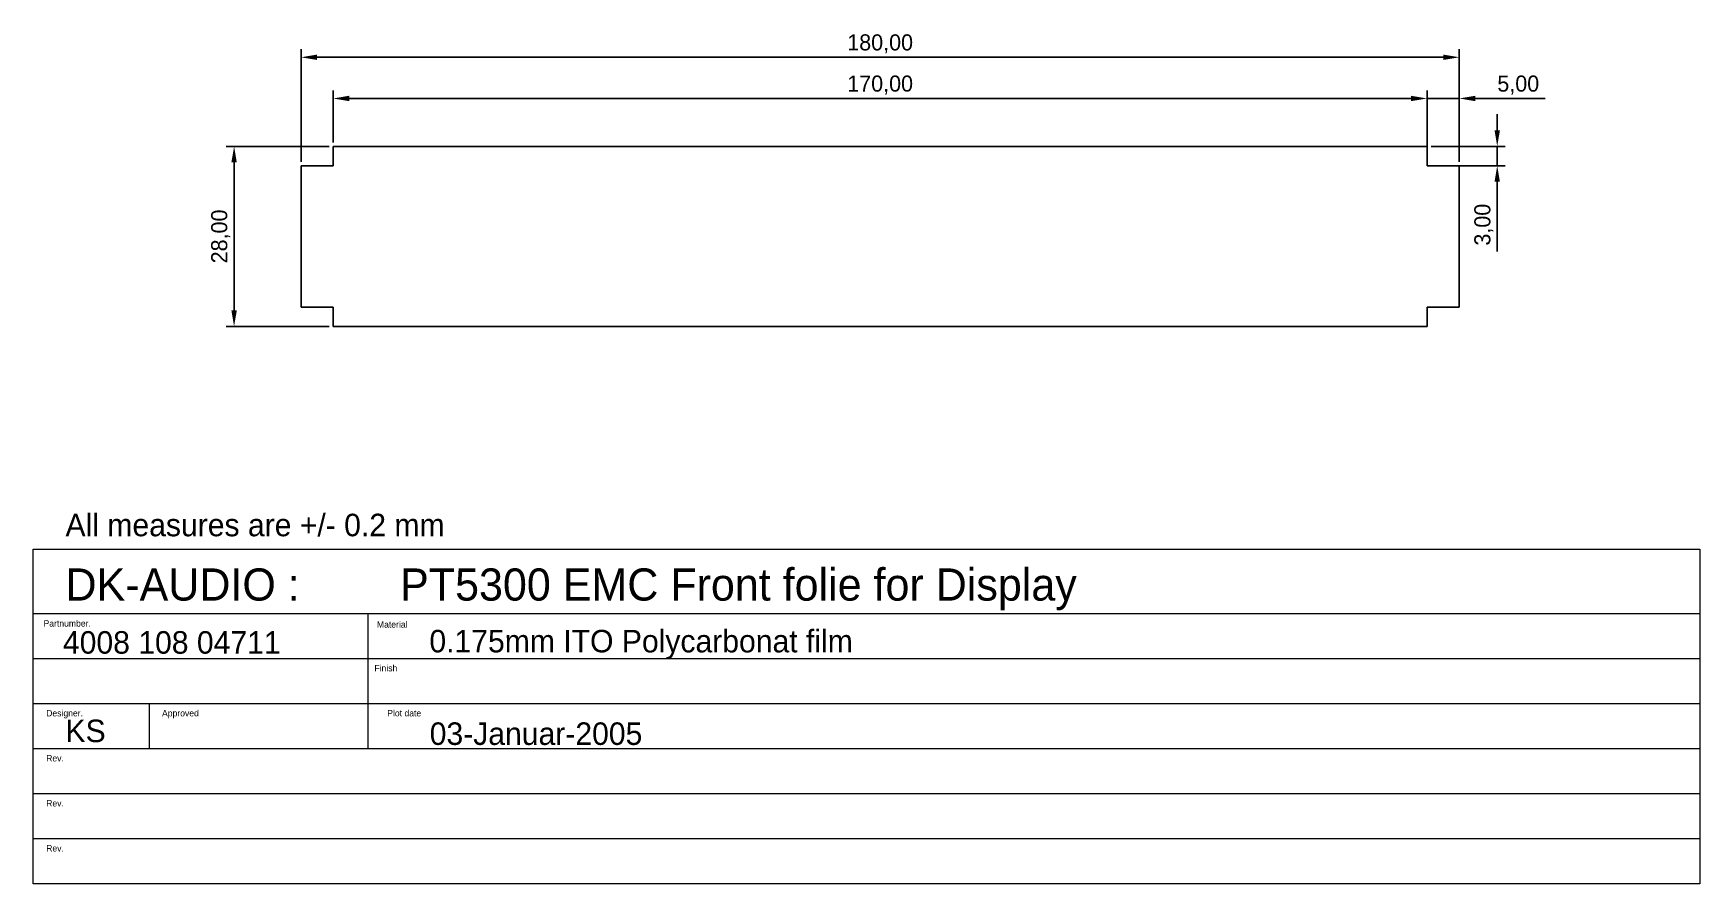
# Model space of a CAD drawing. Header units: millimetres. Extents: x 641 to 900, y 184 to 316.
import ezdxf

# ---------------------------------------------------------------- set-up
doc = ezdxf.new("R2010")
doc.units = ezdxf.units.MM
doc.layers.add('110-1DIM', color=1, linetype='Continuous')
doc.layers.add('110-1MEK', color=3, linetype='Continuous')
doc.layers.add('Folie_head', color=2, linetype='Continuous', lineweight=20)
doc.dimstyles.new('ISO-25', dxfattribs={"dimtxt": 2.5, "dimasz": 2.5, "dimexe": 1.25, "dimexo": 0.625, "dimtad": 1, "dimzin": 1, "dimtxsty": 'Standard', "dimcen": 2.5, "dimadec": 0, "dimazin": 0, "dimtfac": 1, "dimtmove": 0, "dimatfit": 3, "dimfxl": 0, "dimarcsym": 0})

# ---------------------------------------------------------------- blocks, each defined once
blk = doc.blocks.new('*D65')
at = {"layer": '110-1DIM', "color": 0, "lineweight": -2}
for p, q in [((682.45, 296.02), (682.45, 313.5)), ((862.45, 296.02), (862.45, 313.5)), ((684.95, 312.25), (859.95, 312.25))]:
    blk.add_line(p, q, dxfattribs=at)
at = {"layer": '110-1DIM', "color": 0}
for points in [[(684.95, 312.67), (684.95, 311.83), (682.45, 312.25)], [(859.95, 312.67), (859.95, 311.83), (862.45, 312.25)]]:
    blk.add_solid(points, dxfattribs=at)
at = {"layer": 'DEFPOINTS', "color": 0}
for p in [(862.45, 312.25), (682.45, 295.4), (862.45, 295.4)]:
    blk.add_point(p, dxfattribs=at)
at = {"layer": '110-1DIM', "color": 0, "insert": (772.45, 314.33), "char_height": 2.5, "attachment_point": 5}
blk.add_mtext('180,00', dxfattribs=at)
blk = doc.blocks.new('*D66')
at = {"layer": '110-1DIM', "color": 0, "lineweight": -2}
for p, q in [((687.45, 299.02), (687.45, 307.1)), ((854.95, 305.85), (689.95, 305.85)), ((857.45, 299.02), (857.45, 307.1))]:
    blk.add_line(p, q, dxfattribs=at)
at = {"layer": '110-1DIM', "color": 0}
for points in [[(689.95, 306.27), (689.95, 305.43), (687.45, 305.85)], [(854.95, 306.27), (854.95, 305.43), (857.45, 305.85)]]:
    blk.add_solid(points, dxfattribs=at)
at = {"layer": 'DEFPOINTS', "color": 0}
for p in [(687.45, 305.85), (687.45, 298.4), (857.45, 298.4)]:
    blk.add_point(p, dxfattribs=at)
at = {"layer": '110-1DIM', "color": 0, "insert": (772.45, 307.93), "char_height": 2.5, "attachment_point": 5}
blk.add_mtext('170,00', dxfattribs=at)
blk = doc.blocks.new('*D67')
at = {"layer": '110-1DIM', "color": 0, "lineweight": -2}
for p, q in [((686.83, 298.4), (670.8, 298.4)), ((672.05, 295.9), (672.05, 272.9)), ((686.83, 270.4), (670.8, 270.4))]:
    blk.add_line(p, q, dxfattribs=at)
at = {"layer": '110-1DIM', "color": 0}
for points in [[(671.63, 295.9), (672.47, 295.9), (672.05, 298.4)], [(671.63, 272.9), (672.47, 272.9), (672.05, 270.4)]]:
    blk.add_solid(points, dxfattribs=at)
at = {"layer": 'DEFPOINTS', "color": 0}
for p in [(687.45, 298.4), (672.05, 270.4), (687.45, 270.4)]:
    blk.add_point(p, dxfattribs=at)
at = {"layer": '110-1DIM', "color": 0, "insert": (669.97, 284.4), "char_height": 2.5, "attachment_point": 5, "rotation": 90}
blk.add_mtext('28,00', dxfattribs=at)
blk = doc.blocks.new('*D68')
at = {"layer": '110-1DIM', "color": 0, "lineweight": -2}
for p, q in [((854.95, 305.85), (852.45, 305.85)), ((857.45, 296.02), (857.45, 307.1)), ((857.45, 305.85), (862.45, 305.85)), ((862.45, 296.02), (862.45, 307.1)), ((864.95, 305.85), (875.78, 305.85))]:
    blk.add_line(p, q, dxfattribs=at)
at = {"layer": '110-1DIM', "color": 0}
for points in [[(854.95, 306.27), (854.95, 305.43), (857.45, 305.85)], [(864.95, 306.27), (864.95, 305.43), (862.45, 305.85)]]:
    blk.add_solid(points, dxfattribs=at)
at = {"layer": 'DEFPOINTS', "color": 0}
for p in [(862.45, 305.85), (857.45, 295.4), (862.45, 295.4)]:
    blk.add_point(p, dxfattribs=at)
at = {"layer": '110-1DIM', "color": 0, "insert": (871.62, 307.93), "char_height": 2.5, "attachment_point": 5}
blk.add_mtext('5,00', dxfattribs=at)
blk = doc.blocks.new('*D69')
at = {"layer": '110-1DIM', "color": 0, "lineweight": -2}
for p, q in [((868.35, 300.9), (868.35, 303.4)), ((858.08, 298.4), (869.6, 298.4)), ((868.35, 298.4), (868.35, 295.4)), ((858.08, 295.4), (869.6, 295.4)), ((868.35, 292.9), (868.35, 282.07))]:
    blk.add_line(p, q, dxfattribs=at)
at = {"layer": '110-1DIM', "color": 0}
for points in [[(867.93, 300.9), (868.77, 300.9), (868.35, 298.4)], [(867.93, 292.9), (868.77, 292.9), (868.35, 295.4)]]:
    blk.add_solid(points, dxfattribs=at)
at = {"layer": 'DEFPOINTS', "color": 0}
for p in [(857.45, 298.4), (857.45, 295.4), (868.35, 295.4)]:
    blk.add_point(p, dxfattribs=at)
at = {"layer": '110-1DIM', "color": 0, "insert": (866.27, 286.23), "char_height": 2.5, "attachment_point": 5, "rotation": 90}
blk.add_mtext('3,00', dxfattribs=at)

msp = doc.modelspace()

# ---------------------------------------------------------------- linework, layer by layer
at = {"layer": '110-1MEK'}
for p, q in [((687.45, 298.4), (857.45, 298.4)), ((687.45, 298.4), (687.45, 295.4)), ((857.45, 298.4), (857.45, 295.4)), ((682.45, 295.4), (682.45, 273.4)), ((682.45, 295.4), (687.45, 295.4)), ((862.45, 295.4), (857.45, 295.4)), ((862.45, 295.4), (862.45, 273.4)), ((682.45, 273.4), (687.45, 273.4)), ((687.45, 273.4), (687.45, 270.4)), ((862.45, 273.4), (857.45, 273.4)), ((857.45, 273.4), (857.45, 270.4)), ((687.45, 270.4), (857.45, 270.4))]:
    msp.add_line(p, q, dxfattribs=at)
at = {"layer": 'Folie_head'}
for p, q in [((640.85, 235.8), (899.812, 235.8)), ((640.85, 183.8), (640.85, 235.8)), ((899.812, 235.8), (899.812, 183.8)), ((899.812, 183.8), (640.85, 183.8))]:
    msp.add_line(p, q, dxfattribs=at)
at = {"layer": 'Folie_head', "color": 2}
for p, q in [((640.85, 225.8), (899.812, 225.8)), ((692.85, 225.8), (692.85, 218.8)), ((640.85, 218.8), (899.812, 218.8)), ((692.85, 218.8), (692.85, 211.8)), ((640.85, 211.8), (899.812, 211.8)), ((658.85, 211.8), (658.85, 204.8)), ((692.85, 211.8), (692.85, 204.8)), ((640.85, 204.8), (899.812, 204.8)), ((640.85, 197.8), (899.812, 197.8)), ((640.85, 190.8), (899.812, 190.8))]:
    msp.add_line(p, q, dxfattribs=at)

# ---------------------------------------------------------------- texts
for s, p in [('All measures are +/- 0.2 mm', (645.85, 237.8)), ('4008 108 04711', (645.45, 219.55)), ('0.175mm ITO Polycarbonat film', (702.4, 219.75)), ('KS', (645.85, 205.8)), ('03-Januar-2005', (702.45, 205.367))]:
    msp.add_text(s, height=3.5, dxfattribs=at).set_placement(p)
at = {"layer": 'Folie_head'}
for s, p in [('PT5300 EMC Front folie for Display', (697.85, 227.8)), ('DK-AUDIO :', (645.85, 227.8))]:
    msp.add_text(s, height=5, dxfattribs=at).set_placement(p)
at = {"layer": 'Folie_head', "color": 7}
for s, p in [('Partnumber.', (642.437, 223.757)), ('Material', (694.25, 223.6)), ('Finish', (693.85, 216.8)), ('Designer.', (642.85, 209.8)), ('Approved', (660.85, 209.8)), ('Plot date', (695.85, 209.8)), ('Rev.', (642.85, 202.8)), ('Rev.', (642.85, 195.8)), ('Rev.', (642.85, 188.8))]:
    msp.add_text(s, height=1, dxfattribs=at).set_placement(p)

# ---------------------------------------------------------------- dimensions: what is measured, and where the dimension line sits
at = {"layer": '110-1DIM'}
for base, p1, p2, picture, middle in [((862.45, 312.25), (682.45, 295.4), (862.45, 295.4), '*D65', (772.45, 314.333)), ((687.45, 305.85), (857.45, 298.4), (687.45, 298.4), '*D66', (772.45, 307.933)), ((862.45, 305.85), (857.45, 295.4), (862.45, 295.4), '*D68', (871.617, 307.933))]:
    dim = msp.add_linear_dim(base=base, p1=p1, p2=p2, dimstyle='ISO-25', dxfattribs=at)
    dim.commit()
    dim.dimension.update_dxf_attribs({"geometry": picture, "text_midpoint": middle})
for base, p1, p2, picture, middle in [((868.35, 295.4), (857.45, 298.4), (857.45, 295.4), '*D69', (866.267, 286.233)), ((672.05, 270.4), (687.45, 298.4), (687.45, 270.4), '*D67', (669.967, 284.4))]:
    dim = msp.add_linear_dim(base=base, p1=p1, p2=p2, angle=90, dimstyle='ISO-25', dxfattribs=at)
    dim.commit()
    dim.dimension.update_dxf_attribs({"geometry": picture, "text_midpoint": middle})

doc.saveas('drawing.dxf')
